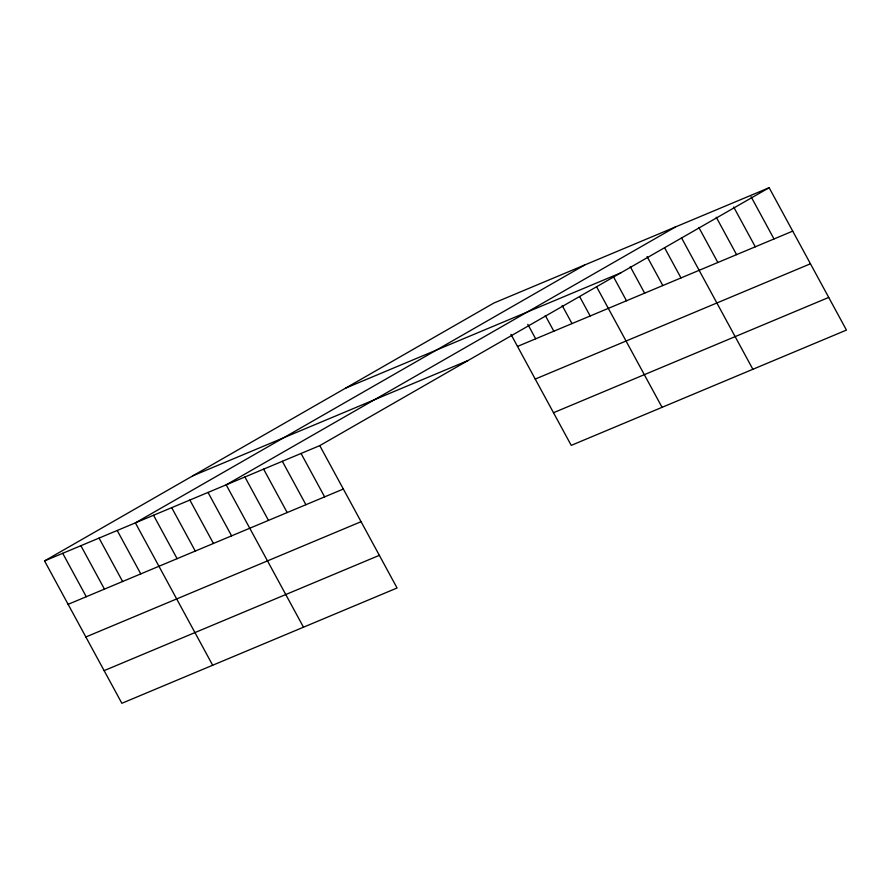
<?xml version="1.0" encoding="UTF-8"?>
<svg xmlns="http://www.w3.org/2000/svg" width="891" height="891" viewBox="0 0 891 891"><rect width="100%" height="100%" fill="white"/><g stroke="black" fill="none" stroke-linecap="round" stroke-linejoin="round"><path stroke-width="1.34" d="M44.55 560.918L319.769 445.623L397.074 587.993L121.855 703.289L44.55 560.918L493.926 303.007L769.145 187.711L846.45 330.082L571.231 445.377L510.955 334.359M584.752 264.961L135.376 522.872L212.671 665.243M675.578 226.915L226.191 484.827L303.497 627.197M319.769 445.623L769.145 187.711M345.63 388.12L620.849 272.824M192.846 475.805L468.065 360.51M517.504 346.421L792.723 231.125M535.235 379.076L810.454 263.781M68.117 604.332L343.336 489.036M553.5 412.722L828.719 297.427M85.848 636.987L361.067 521.692M104.124 670.633L379.343 555.338M751.091 196.755L774.001 238.966M733.683 207.013L755.29 246.807M716.275 217.259L736.579 254.648M698.867 227.517L717.856 262.489M681.47 237.763L752.873 369.286M664.608 247.787L680.98 277.936M647.1 256.597L662.815 285.543M630.249 266.621L644.65 293.15M613.398 276.644L626.484 300.768M596.536 286.668L662.058 407.332M579.685 296.692L590.165 315.982M562.176 305.502L572 323.589M545.314 315.525L553.834 331.196M527.806 324.335L535.669 338.814M301.058 453.463L324.625 496.877M282.336 461.304L305.914 504.718M263.625 469.145L287.192 512.559M244.914 476.986L268.481 520.4M208.026 492.433L231.604 535.847M189.861 500.04L213.439 543.454M171.696 507.647L195.274 551.061M153.542 515.265L177.109 558.679M117.211 530.479L140.778 573.893M99.046 538.086L122.613 581.5M80.881 545.704L104.447 589.118M62.715 553.311L86.282 596.725"/></g></svg>
